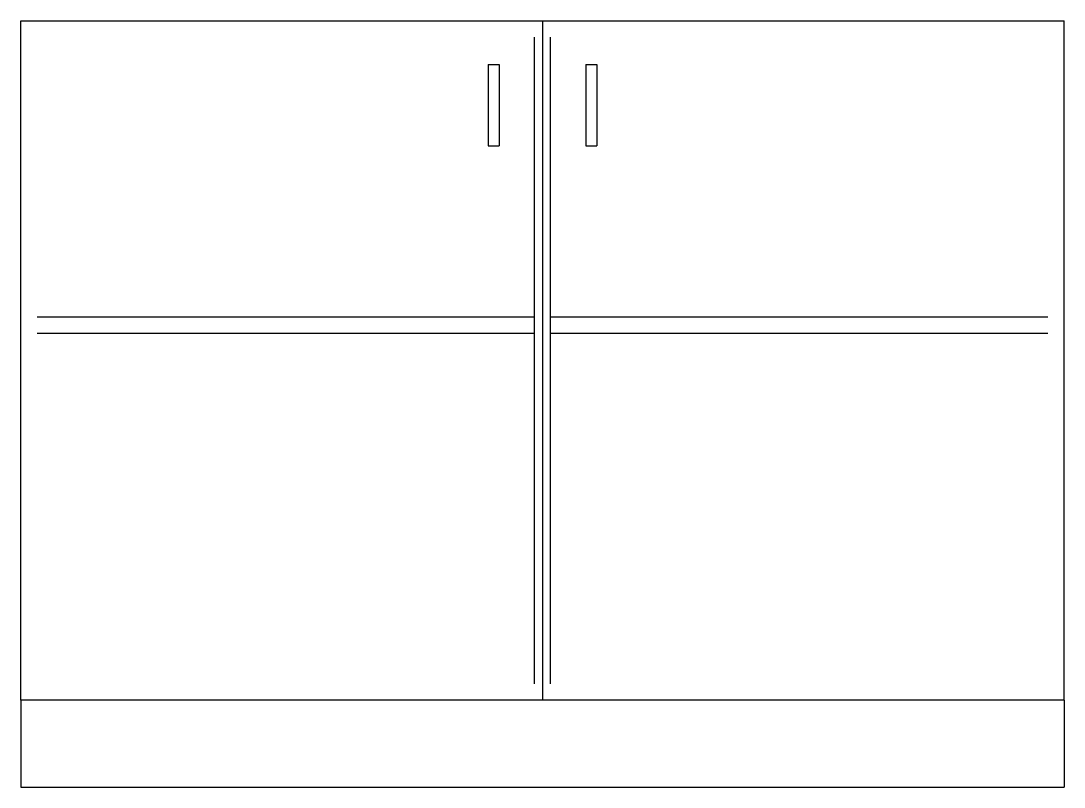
# Model space of a CAD drawing. Extents: x 0 to 48, y 0 to 35.2.
import ezdxf

# ---------------------------------------------------------------- set-up
doc = ezdxf.new("R2010")
doc.units = 0
doc.header["$LTSCALE"] = 3
doc.linetypes.add('HIDDEN', pattern=[0])
doc.layers.get('0').update_dxf_attribs({"linetype": 'CONTINUOUS'})
doc.layers.add('HID', color=7, linetype='HIDDEN')

msp = doc.modelspace()

# ---------------------------------------------------------------- linework, layer by layer
at = {"color": 0}
for p, q in [((0, 4), (0, 35.25)), ((0, 35.25), (48, 35.25)), ((24, 35.25), (24, 4)), ((48, 4), (48, 35.25)), ((21.5, 33.25), (21.5, 29.5)), ((21.5, 33.25), (22, 33.25)), ((22, 33.25), (22, 29.5)), ((26, 33.25), (26, 29.5)), ((26, 33.25), (26.5, 33.25)), ((26.5, 33.25), (26.5, 29.5)), ((21.5, 29.5), (22, 29.5)), ((26, 29.5), (26.5, 29.5)), ((48, 4), (0, 4)), ((0, 4), (0, 0)), ((48, 4), (48, 0)), ((0, 0), (48, 0))]:
    msp.add_line(p, q, dxfattribs=at)
at = {"layer": 'HID', "color": 0}
for p, q in [((23.625, 4.75), (23.625, 34.5)), ((24.375, 4.75), (24.375, 34.5)), ((23.625, 21.625), (0.75, 21.625)), ((47.25, 21.625), (24.375, 21.625)), ((23.625, 20.875), (0.75, 20.875)), ((47.25, 20.875), (24.375, 20.875))]:
    msp.add_line(p, q, dxfattribs=at)

doc.saveas('drawing.dxf')
